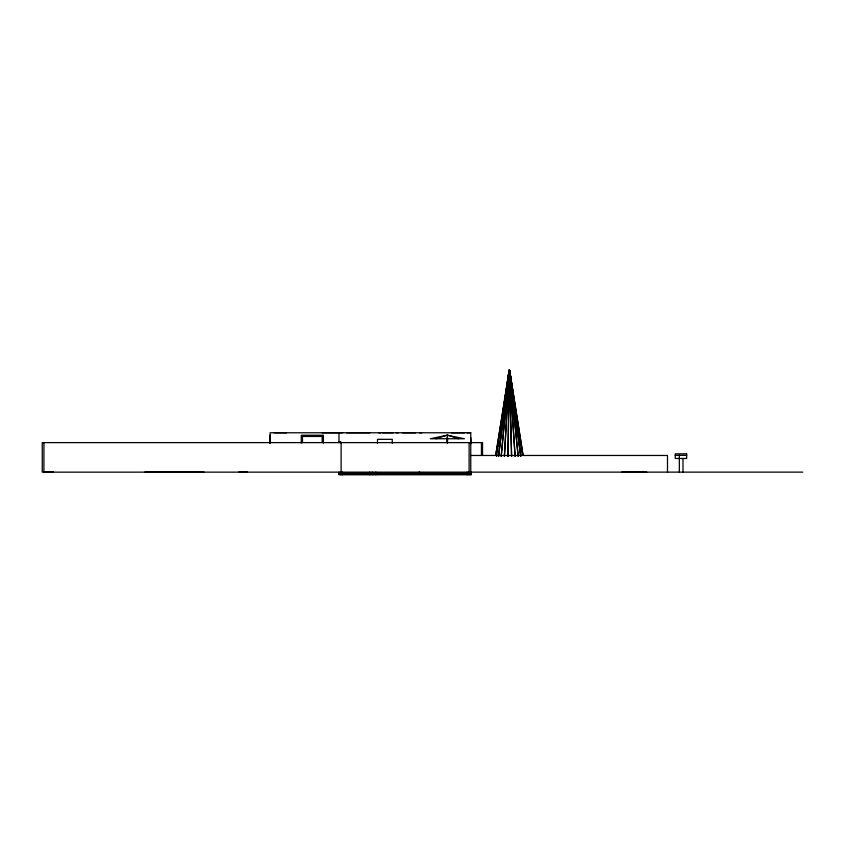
<?xml version="1.0" encoding="UTF-8"?>
<svg xmlns="http://www.w3.org/2000/svg" width="845" height="845" viewBox="0 0 845 845"><rect width="100%" height="100%" fill="white"/><g stroke="black" fill="none" stroke-linecap="round" stroke-linejoin="round"><path stroke-width="1.27" d="M509.25 372.825L509.387 370.216L511.595 456.448L509.45 370.216L520.7 456.448L509.609 370.216L495.656 455.349M495.761 455.349L509.134 370.216L498.539 456.448L509.208 370.216L504.402 456.448L509.313 370.216L507.961 456.448L509.313 370.216L507.687 381.972M509.208 370.216L501.191 456.448L509.26 370.216L508.553 376.743M508.025 381.972L508.289 379.363M506.303 392.429L506.641 389.809M504.349 402.463L509.165 370.216L506.979 387.2L507.349 384.581M496.628 456.448L509.165 370.216M497.832 446.318L498.223 443.741M500.324 429.556L500.715 426.968M501.085 424.391L501.486 421.813M501.856 419.236L503.979 405.04M407.712 472.704L406.931 472.661M340.62 441.787L338.982 441.787L340.62 441.787L340.62 442.611M436.073 438.756L447.206 435.175L464.423 438.756L430.263 438.756L447.142 435.175M631.817 472.249L646.594 472.123M470.76 474.784L470.76 432.777L270.115 432.777L270.115 443.266M274.213 432.798L286.518 432.798M322.177 432.798L342.669 432.798M346.587 432.798L369.719 432.798M378.792 432.798L380.841 432.798M382.605 432.798L393.126 432.798M396.263 432.798L398.312 432.798M402.378 432.798L415.497 432.798M419.574 432.798L421.623 432.798M451.515 432.798L464.634 432.798M467.063 432.798L470.76 432.798M270.115 435.228L269.808 443.097M470.76 437.594L471.066 443.657M470.76 455.466L667.497 455.466L667.497 472.249M675.239 455.339L686.668 455.339M243.381 471.964L238.628 472.123M244.353 471.964L247.395 471.964M802.75 472.123L42.25 472.154L42.25 442.611L482.548 442.611L482.548 455.444M646.594 472.249L621.656 472.123M338.982 473.432L471.066 473.432M338.982 473.739L471.066 473.739M338.982 473.887L471.066 473.887M144.97 471.932L204.046 472.123M458.613 438.756L447.544 435.196M511.183 383.281L509.609 370.216L523.108 455.349M513.021 393.728L509.63 370.216L523.002 455.349M509.63 370.216L522.273 455.349M513.422 396.347L513.781 398.956M514.183 401.565L514.542 404.185M514.932 406.794L515.492 410.712M515.883 413.332L516.253 415.941M509.598 372.825L509.514 370.216L518.196 456.448L509.567 370.216L509.429 372.825M509.514 370.216L515.101 456.448L509.45 370.216L510.243 378.053M682.992 458.465L682.992 472.123M679.338 455.085L679.338 472.123M481.439 442.611L481.439 455.444M471.066 472.123L471.066 474.784L338.982 474.784L338.982 472.123M469.112 442.611L469.112 472.123M468.912 472.123L468.912 474.784M467.063 472.123L467.063 474.784M447.544 437.71L447.544 442.769M447.343 435.175L447.343 442.833M447.142 437.71L447.142 442.769M392.26 443.266L392.26 439.326L377.504 439.326L377.504 443.266M375.867 472.123L375.867 474.784M372.18 472.123L372.18 474.784M369.719 472.123L369.719 474.784M342.669 472.123L342.669 474.784M341.105 442.611L341.105 472.123M340.82 472.123L340.82 474.784M338.982 432.777L338.982 442.611M323.403 443.097L323.403 435.228L301.274 435.228L301.274 443.097M322.177 442.611L322.177 436.464L302.499 436.464L302.499 442.611M43.94 442.611L43.887 472.672M419.046 472.313L419.976 472.429L419.099 472.281M53.161 472.112L43.961 472.123L53.161 472.123M686.668 453.839L675.239 453.839L675.239 458.465L686.668 458.465L686.668 453.839"/></g></svg>
